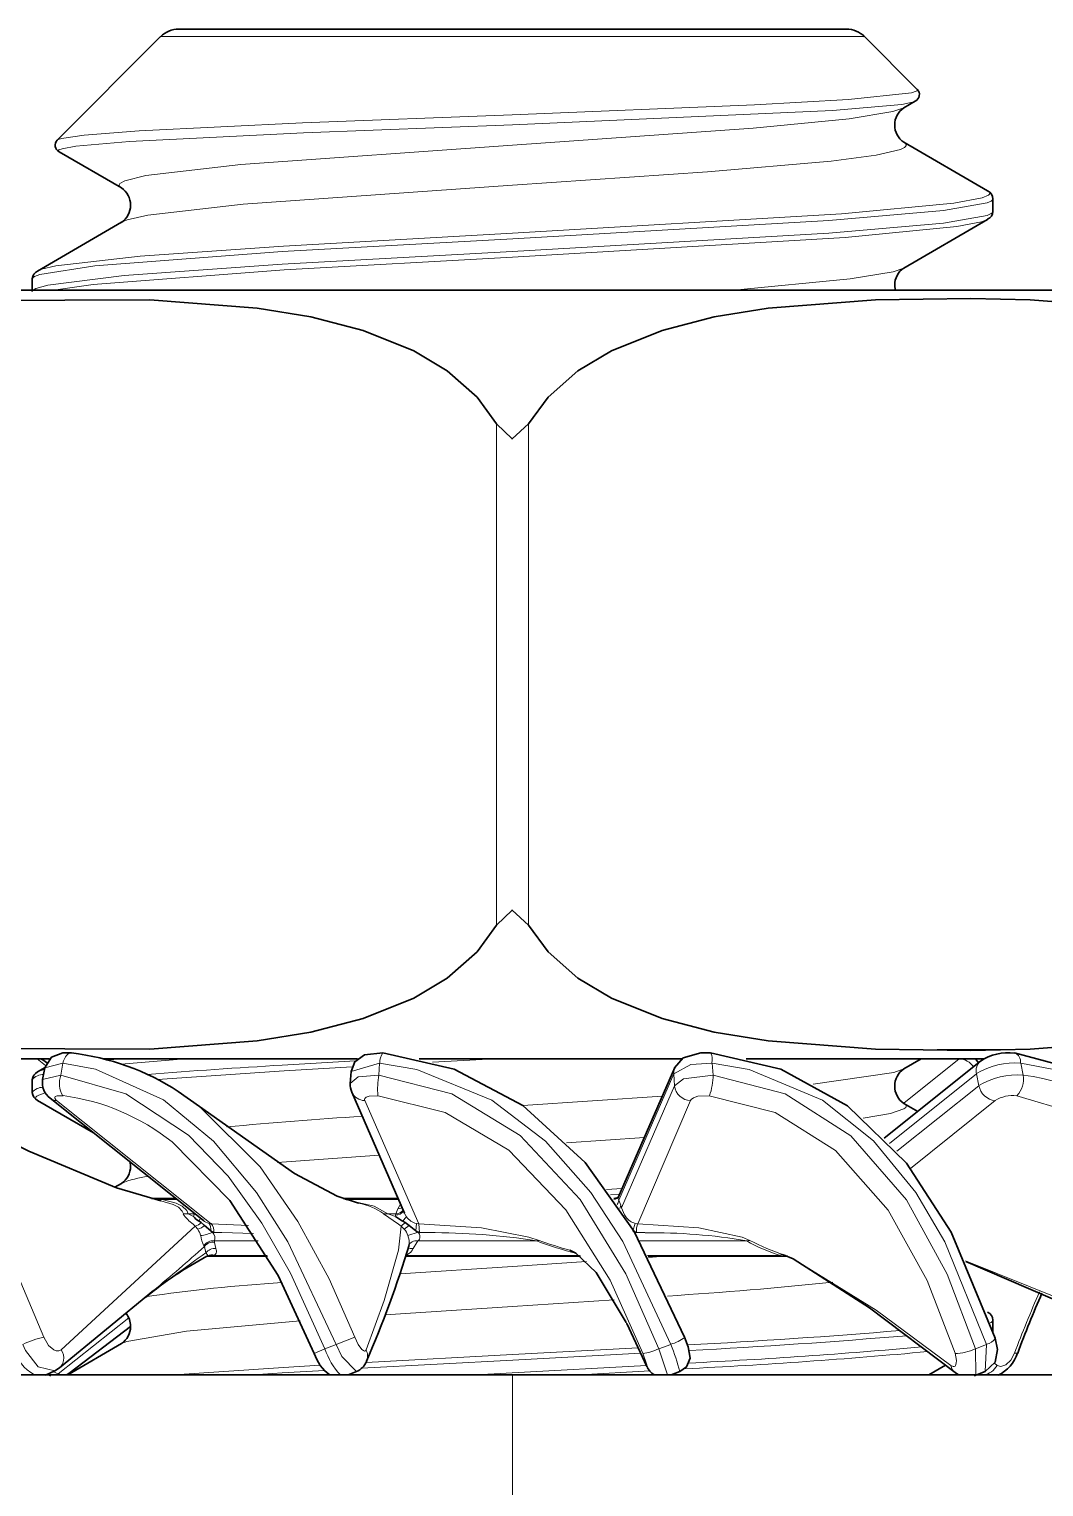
# Model space of a CAD drawing. Extents: x 218 to 1434, y 54 to 743.
# Drawn here: x 450.805 to 453.975, y 221.41 to 225.96 of the extents above; entities that cross this region are included whole.
import ezdxf

# ---------------------------------------------------------------- set-up
doc = ezdxf.new("R2010")
doc.units = 0

msp = doc.modelspace()

# ---------------------------------------------------------------- linework, layer by layer
at = {"color": 7, "lineweight": 35, "ltscale": 0.013569}
msp.add_line((451.2728, 225.9595), (451.8155, 225.9595), dxfattribs=at)
at = {"color": 7, "lineweight": 35, "ltscale": 0.038561}
msp.add_line((451.8155, 225.9595), (453.358, 225.9595), dxfattribs=at)
at = {"color": 7, "lineweight": 35, "ltscale": 0.011418}
msp.add_line((451.2162, 225.9361), (450.8932, 225.6131), dxfattribs=at)
at = {"color": 7, "lineweight": 13, "ltscale": 0.014305}
msp.add_line((451.2162, 225.9361), (451.7884, 225.9361), dxfattribs=at)
at = {"color": 7, "lineweight": 13, "ltscale": 0.040654}
msp.add_line((451.7884, 225.9361), (453.4146, 225.9361), dxfattribs=at)
at = {"color": 7, "lineweight": 35, "ltscale": 0.005814}
msp.add_line((453.4146, 225.9361), (453.579, 225.7716), dxfattribs=at)
at = {"color": 7, "lineweight": 35, "ltscale": 0.001035}
msp.add_line((453.5729, 225.7347), (453.5371, 225.7139), dxfattribs=at)
at = {"color": 7, "lineweight": 13, "ltscale": 0.016384}
msp.add_line((452.3143, 225.6924), (451.6595, 225.6672), dxfattribs=at)
at = {"color": 7, "lineweight": 13, "ltscale": 0.016338}
msp.add_line((452.3154, 225.6609), (451.6624, 225.6357), dxfattribs=at)
at = {"color": 7, "lineweight": 35, "ltscale": 0.007571}
for p, q in [((453.799, 225.4546), (453.5371, 225.6066)), ((453.799, 225.3659), (453.5371, 225.2139)), ((450.8317, 225.2046), (451.0937, 225.3566))]:
    msp.add_line(p, q, dxfattribs=at)
at = {"color": 7, "lineweight": 35, "ltscale": 0.005623}
msp.add_line((450.8991, 225.5768), (451.0937, 225.4639), dxfattribs=at)
at = {"color": 7, "lineweight": 35, "ltscale": 0.00098381}
for p, q in [((453.8154, 225.4299), (453.8154, 225.3906)), ((450.8154, 225.1799), (450.8154, 225.1406)), ((450.8154, 222.6799), (450.8154, 222.6406)), ((453.8154, 221.9299), (453.8154, 221.8906))]:
    msp.add_line(p, q, dxfattribs=at)
at = {"color": 7, "lineweight": 13, "ltscale": 0.017906}
msp.add_line((451.6002, 225.2825), (452.3154, 225.3223), dxfattribs=at)
at = {"color": 7, "lineweight": 13, "ltscale": 0.01803}
msp.add_line((451.5962, 225.2652), (452.3163, 225.305), dxfattribs=at)
at = {"color": 7, "lineweight": 13, "ltscale": 0.017982}
msp.add_line((452.3144, 225.2655), (451.5962, 225.2258), dxfattribs=at)
at = {"color": 7, "lineweight": 13, "ltscale": 0.017866}
msp.add_line((452.3154, 225.2482), (451.6018, 225.2085), dxfattribs=at)
at = {"color": 7, "lineweight": 35, "ltscale": 0.097885}
msp.add_line((449.7399, 225.1452), (453.6553, 225.1452), dxfattribs=at)
at = {"color": 7, "lineweight": 35, "ltscale": 0.000378256}
msp.add_line((453.5104, 225.1452), (453.5086, 225.1603), dxfattribs=at)
at = {"color": 7, "lineweight": 35, "ltscale": 0.030887}
msp.add_line((453.6553, 225.1452), (454.8908, 225.1452), dxfattribs=at)
at = {"color": 7, "lineweight": 13, "ltscale": 0.039132}
for p, q in [((452.2654, 224.7279), (452.2654, 223.1626)), ((452.3654, 224.7279), (452.3654, 223.1626))]:
    msp.add_line(p, q, dxfattribs=at)
at = {"color": 7, "lineweight": 13, "ltscale": 0.006114}
msp.add_line((453.6415, 222.7745), (453.8861, 222.7745), dxfattribs=at)
at = {"color": 7, "lineweight": 35, "ltscale": 0.016497}
msp.add_line((450.2094, 222.7452), (450.8692, 222.7452), dxfattribs=at)
at = {"color": 7, "lineweight": 13, "ltscale": 0.000830007}
msp.add_line((450.8567, 222.7245), (450.8308, 222.7452), dxfattribs=at)
at = {"color": 7, "lineweight": 35, "ltscale": 0.000235386}
msp.add_line((450.8542, 222.7381), (450.8466, 222.7435), dxfattribs=at)
at = {"color": 7, "lineweight": 35, "ltscale": 0.000199221}
msp.add_line((450.8605, 222.7331), (450.8542, 222.7381), dxfattribs=at)
at = {"color": 7, "lineweight": 13, "ltscale": 0.001444}
msp.add_line((450.855, 222.7179), (450.9109, 222.7324), dxfattribs=at)
at = {"color": 7, "lineweight": 13, "ltscale": 0.000952249}
msp.add_line((450.9109, 222.7324), (450.9041, 222.695), dxfattribs=at)
at = {"color": 7, "lineweight": 35, "ltscale": 0.019809}
msp.add_line((451.0385, 222.7452), (451.8308, 222.7452), dxfattribs=at)
at = {"color": 7, "lineweight": 13, "ltscale": 0.000898385}
msp.add_line((451.052, 222.7418), (451.0877, 222.7452), dxfattribs=at)
at = {"color": 7, "lineweight": 13, "ltscale": 0.004997}
msp.add_line((451.0934, 222.7292), (451.2927, 222.7452), dxfattribs=at)
at = {"color": 7, "lineweight": 13, "ltscale": 0.005726}
msp.add_line((451.8249, 222.7391), (451.5962, 222.7258), dxfattribs=at)
at = {"color": 7, "lineweight": 13, "ltscale": 0.002318}
msp.add_line((451.8109, 222.706), (451.8998, 222.7324), dxfattribs=at)
at = {"color": 7, "lineweight": 13, "ltscale": 0.000937902}
msp.add_line((451.8998, 222.7324), (451.8978, 222.695), dxfattribs=at)
at = {"color": 7, "lineweight": 35, "ltscale": 0.020505}
msp.add_line((452.0236, 222.7452), (452.8438, 222.7452), dxfattribs=at)
at = {"color": 7, "lineweight": 13, "ltscale": 0.004849}
msp.add_line((452.2585, 222.7452), (452.0649, 222.7348), dxfattribs=at)
at = {"color": 7, "lineweight": 13, "ltscale": 0.000939611}
msp.add_line((452.9388, 222.7324), (452.9418, 222.695), dxfattribs=at)
at = {"color": 7, "lineweight": 35, "ltscale": 0.015251}
msp.add_line((453.0453, 222.7452), (453.6553, 222.7452), dxfattribs=at)
at = {"color": 7, "lineweight": 35, "ltscale": 0.009609}
msp.add_line((453.4762, 222.4982), (453.7765, 222.7381), dxfattribs=at)
at = {"color": 7, "lineweight": 13, "ltscale": 0.005533}
msp.add_line((453.537, 222.6069), (453.7098, 222.7452), dxfattribs=at)
at = {"color": 7, "lineweight": 35, "ltscale": 0.001561}
msp.add_line((453.5911, 222.7452), (453.5371, 222.7139), dxfattribs=at)
at = {"color": 7, "lineweight": 13, "ltscale": 0.000347972}
msp.add_line((453.5854, 222.7419), (453.5989, 222.7452), dxfattribs=at)
at = {"color": 7, "lineweight": 35, "ltscale": 0.003294}
msp.add_line((453.6553, 222.7452), (453.7871, 222.7452), dxfattribs=at)
at = {"color": 7, "lineweight": 35, "ltscale": 0.000399044}
msp.add_line((453.7703, 222.733), (453.7609, 222.7459), dxfattribs=at)
at = {"color": 7, "lineweight": 13, "ltscale": 0.000956503}
msp.add_line((453.9026, 222.7324), (453.9104, 222.695), dxfattribs=at)
at = {"color": 7, "lineweight": 35, "ltscale": 0.000674829}
msp.add_line((450.8317, 222.7046), (450.8551, 222.7182), dxfattribs=at)
at = {"color": 7, "lineweight": 13, "ltscale": 0.000595781}
msp.add_line((450.8317, 222.7046), (450.8541, 222.7129), dxfattribs=at)
at = {"color": 7, "lineweight": 35, "ltscale": 0.00095027}
msp.add_line((450.855, 222.7179), (450.8477, 222.6806), dxfattribs=at)
at = {"color": 7, "lineweight": 13, "ltscale": 0.001454}
msp.add_line((450.9041, 222.695), (450.8477, 222.6806), dxfattribs=at)
at = {"color": 7, "lineweight": 13, "ltscale": 0.00992}
msp.add_line((451.206, 222.6814), (451.6018, 222.7085), dxfattribs=at)
at = {"color": 7, "lineweight": 13, "ltscale": 0.005323}
msp.add_line((451.8144, 222.7209), (451.6018, 222.7085), dxfattribs=at)
at = {"color": 7, "lineweight": 35, "ltscale": 0.000923371}
msp.add_line((451.8109, 222.7056), (451.8084, 222.6688), dxfattribs=at)
at = {"color": 7, "lineweight": 35, "ltscale": 0.011066}
msp.add_line((452.6453, 222.3129), (452.8219, 222.7187), dxfattribs=at)
at = {"color": 7, "lineweight": 13, "ltscale": 0.010741}
msp.add_line((452.6471, 222.3048), (452.8185, 222.6988), dxfattribs=at)
at = {"color": 7, "lineweight": 13, "ltscale": 0.000933699}
msp.add_line((452.8185, 222.6988), (452.8211, 222.6615), dxfattribs=at)
at = {"color": 7, "lineweight": 13, "ltscale": 0.008694}
msp.add_line((453.4925, 222.4817), (453.7642, 222.6988), dxfattribs=at)
at = {"color": 7, "lineweight": 13, "ltscale": 0.000949374}
msp.add_line((453.7642, 222.6988), (453.7715, 222.6615), dxfattribs=at)
at = {"color": 7, "lineweight": 35, "ltscale": 0.002025}
msp.add_line((451.3377, 222.5971), (451.2714, 222.6436), dxfattribs=at)
at = {"color": 7, "lineweight": 35, "ltscale": 0.010312}
msp.add_line((451.813, 222.6416), (451.9776, 222.2634), dxfattribs=at)
at = {"color": 7, "lineweight": 13, "ltscale": 0.010384}
msp.add_line((452.8211, 222.6615), (452.6553, 222.2807), dxfattribs=at)
at = {"color": 7, "lineweight": 13, "ltscale": 0.008201}
msp.add_line((453.7715, 222.6615), (453.5152, 222.4568), dxfattribs=at)
at = {"color": 7, "lineweight": 35, "ltscale": 0.005053}
msp.add_line((450.8317, 222.6159), (451.0065, 222.5145), dxfattribs=at)
at = {"color": 7, "lineweight": 35, "ltscale": 0.015311}
msp.add_line((450.8713, 222.6225), (451.35, 222.2404), dxfattribs=at)
at = {"color": 7, "lineweight": 13, "ltscale": 0.015422}
msp.add_line((450.8914, 222.6152), (451.3741, 222.231), dxfattribs=at)
at = {"color": 7, "lineweight": 13, "ltscale": 0.01049}
msp.add_line((451.8536, 222.6152), (452.0224, 222.231), dxfattribs=at)
at = {"color": 7, "lineweight": 13, "ltscale": 0.010911}
msp.add_line((452.7828, 222.6288), (452.3474, 222.5998), dxfattribs=at)
at = {"color": 7, "lineweight": 13, "ltscale": 0.010457}
msp.add_line((452.8714, 222.6152), (452.706, 222.231), dxfattribs=at)
at = {"color": 7, "lineweight": 35, "ltscale": 0.001255}
msp.add_line((453.5805, 222.5814), (453.5371, 222.6066), dxfattribs=at)
at = {"color": 7, "lineweight": 13, "ltscale": 0.008459}
msp.add_line((453.8222, 222.6152), (453.558, 222.4037), dxfattribs=at)
at = {"color": 7, "lineweight": 13, "ltscale": 0.006082}
msp.add_line((452.7268, 222.4999), (452.4841, 222.4837), dxfattribs=at)
at = {"color": 7, "lineweight": 35, "ltscale": 0.00031968}
msp.add_line((451.1221, 222.4103), (451.1208, 222.423), dxfattribs=at)
at = {"color": 7, "lineweight": 13, "ltscale": 0.007981}
msp.add_line((451.8984, 222.4452), (451.58, 222.4217), dxfattribs=at)
at = {"color": 7, "lineweight": 35, "ltscale": 0.000592973}
msp.add_line((451.0732, 222.3447), (451.0937, 222.3566), dxfattribs=at)
at = {"color": 7, "lineweight": 13, "ltscale": 0.001229}
msp.add_line((452.6084, 222.338), (452.6574, 222.3407), dxfattribs=at)
at = {"color": 7, "lineweight": 13, "ltscale": 0.00072738}
msp.add_line((452.6206, 222.3212), (452.6496, 222.3228), dxfattribs=at)
at = {"color": 7, "lineweight": 35, "ltscale": 0.001897}
msp.add_line((451.2635, 222.3093), (451.1876, 222.3093), dxfattribs=at)
at = {"color": 7, "lineweight": 13, "ltscale": 0.000791498}
msp.add_line((451.1898, 222.3087), (451.2214, 222.3065), dxfattribs=at)
at = {"color": 7, "lineweight": 13, "ltscale": 0.00114}
msp.add_line((451.267, 222.3065), (451.2214, 222.3065), dxfattribs=at)
at = {"color": 7, "lineweight": 35, "ltscale": 0.004278}
msp.add_line((451.9576, 222.3093), (451.7865, 222.3093), dxfattribs=at)
at = {"color": 7, "lineweight": 13, "ltscale": 0.004176}
msp.add_line((451.9588, 222.3065), (451.7917, 222.3065), dxfattribs=at)
at = {"color": 7, "lineweight": 13, "ltscale": 0.000432369}
for p, q in [((451.9504, 222.2614), (451.9565, 222.2776)), ((452.6531, 222.2886), (452.6471, 222.3048))]:
    msp.add_line(p, q, dxfattribs=at)
at = {"color": 7, "lineweight": 13, "ltscale": 0.000408322}
msp.add_line((451.9565, 222.2776), (451.9652, 222.2915), dxfattribs=at)
at = {"color": 7, "lineweight": 13, "ltscale": 0.000347523}
msp.add_line((451.9565, 222.2776), (451.97, 222.2809), dxfattribs=at)
at = {"color": 7, "lineweight": 35, "ltscale": 5.56946e-05}
msp.add_line((452.6342, 222.3093), (452.632, 222.3093), dxfattribs=at)
at = {"color": 7, "lineweight": 13, "ltscale": 4.65784e-05}
msp.add_line((452.6342, 222.3093), (452.6324, 222.3092), dxfattribs=at)
at = {"color": 7, "lineweight": 35, "ltscale": 0.00029281}
msp.add_line((452.6342, 222.3093), (452.6454, 222.3129), dxfattribs=at)
at = {"color": 7, "lineweight": 13, "ltscale": 0.000267975}
msp.add_line((452.6501, 222.2784), (452.6531, 222.2886), dxfattribs=at)
at = {"color": 7, "lineweight": 13, "ltscale": 0.000206565}
msp.add_line((452.6531, 222.2886), (452.6553, 222.2807), dxfattribs=at)
at = {"color": 7, "lineweight": 13, "ltscale": 0.014235}
msp.add_line((451.3244, 222.2234), (450.9058, 221.8374), dxfattribs=at)
at = {"color": 7, "lineweight": 13, "ltscale": 0.000379183}
msp.add_line((451.3022, 222.2614), (451.2871, 222.2614), dxfattribs=at)
at = {"color": 7, "lineweight": 13, "ltscale": 0.000527191}
msp.add_line((451.3233, 222.2614), (451.3022, 222.2614), dxfattribs=at)
at = {"color": 7, "lineweight": 13, "ltscale": 0.000458374}
msp.add_line((451.3022, 222.2614), (451.3188, 222.2537), dxfattribs=at)
at = {"color": 7, "lineweight": 13, "ltscale": 0.000227821}
msp.add_line((451.3174, 222.2291), (451.3244, 222.2234), dxfattribs=at)
at = {"color": 7, "lineweight": 13, "ltscale": 9.9306e-05}
msp.add_line((451.3189, 222.2537), (451.3203, 222.2575), dxfattribs=at)
at = {"color": 7, "lineweight": 13, "ltscale": 0.000125899}
msp.add_line((451.3233, 222.2614), (451.3203, 222.2575), dxfattribs=at)
at = {"color": 7, "lineweight": 13, "ltscale": 0.000305446}
msp.add_line((451.3244, 222.2234), (451.332, 222.2138), dxfattribs=at)
at = {"color": 7, "lineweight": 13, "ltscale": 0.000252267}
msp.add_line((451.3356, 222.2392), (451.3408, 222.2478), dxfattribs=at)
at = {"color": 7, "lineweight": 35, "ltscale": 0.000201479}
msp.add_line((451.3361, 222.2388), (451.3427, 222.2343), dxfattribs=at)
at = {"color": 7, "lineweight": 35, "ltscale": 0.000345192}
msp.add_line((451.3535, 222.2255), (451.3427, 222.2343), dxfattribs=at)
at = {"color": 7, "lineweight": 35, "ltscale": 0.000634797}
msp.add_line((451.3727, 222.209), (451.3535, 222.2255), dxfattribs=at)
at = {"color": 7, "lineweight": 13, "ltscale": 0.000172325}
msp.add_line((451.3741, 222.231), (451.3673, 222.2319), dxfattribs=at)
at = {"color": 7, "lineweight": 13, "ltscale": 0.002902}
msp.add_line((451.3741, 222.231), (451.4901, 222.2249), dxfattribs=at)
at = {"color": 7, "lineweight": 13, "ltscale": 0.001406}
msp.add_line((451.9125, 222.2614), (451.9586, 222.2291), dxfattribs=at)
at = {"color": 7, "lineweight": 13, "ltscale": 0.000342562}
msp.add_line((451.9262, 222.2614), (451.9125, 222.2614), dxfattribs=at)
at = {"color": 7, "lineweight": 13, "ltscale": 0.000605011}
msp.add_line((451.9504, 222.2614), (451.9262, 222.2614), dxfattribs=at)
at = {"color": 7, "lineweight": 13, "ltscale": 0.000610156}
msp.add_line((451.9262, 222.2614), (451.9494, 222.2537), dxfattribs=at)
at = {"color": 7, "lineweight": 13, "ltscale": 0.000102698}
msp.add_line((451.9504, 222.2614), (451.9494, 222.2575), dxfattribs=at)
at = {"color": 7, "lineweight": 13, "ltscale": 9.34632e-05}
msp.add_line((451.9494, 222.2537), (451.9494, 222.2575), dxfattribs=at)
at = {"color": 7, "lineweight": 35, "ltscale": 0.000663206}
msp.add_line((451.9717, 222.2392), (451.9495, 222.2536), dxfattribs=at)
at = {"color": 7, "lineweight": 13, "ltscale": 0.000257309}
msp.add_line((451.9586, 222.2291), (451.9671, 222.2234), dxfattribs=at)
at = {"color": 7, "lineweight": 13, "ltscale": 0.000428745}
msp.add_line((451.9803, 222.2343), (451.9671, 222.2234), dxfattribs=at)
at = {"color": 7, "lineweight": 13, "ltscale": 0.000346165}
msp.add_line((451.9671, 222.2234), (451.9771, 222.2138), dxfattribs=at)
at = {"color": 7, "lineweight": 13, "ltscale": 0.000450264}
msp.add_line((451.9717, 222.2392), (451.9843, 222.2521), dxfattribs=at)
at = {"color": 7, "lineweight": 35, "ltscale": 0.0002292}
msp.add_line((451.9724, 222.2388), (451.9803, 222.2343), dxfattribs=at)
at = {"color": 7, "lineweight": 13, "ltscale": 0.000430747}
msp.add_line((451.9843, 222.2521), (451.9761, 222.2673), dxfattribs=at)
at = {"color": 7, "lineweight": 13, "ltscale": 0.00048813}
msp.add_line((451.9927, 222.2255), (451.9771, 222.2138), dxfattribs=at)
at = {"color": 7, "lineweight": 35, "ltscale": 0.000378048}
msp.add_line((451.9927, 222.2255), (451.9803, 222.2343), dxfattribs=at)
at = {"color": 7, "lineweight": 35, "ltscale": 0.000664745}
msp.add_line((452.0135, 222.209), (451.9927, 222.2255), dxfattribs=at)
at = {"color": 7, "lineweight": 13, "ltscale": 0.000574625}
msp.add_line((452.0135, 222.209), (452.0148, 222.2319), dxfattribs=at)
at = {"color": 7, "lineweight": 13, "ltscale": 0.000192014}
msp.add_line((452.0224, 222.231), (452.0148, 222.2319), dxfattribs=at)
at = {"color": 7, "lineweight": 13, "ltscale": 0.00068364}
msp.add_line((452.0247, 222.2038), (452.0224, 222.231), dxfattribs=at)
at = {"color": 7, "lineweight": 13, "ltscale": 0.000605574}
msp.add_line((452.6907, 222.209), (452.6985, 222.2319), dxfattribs=at)
at = {"color": 7, "lineweight": 13, "ltscale": 0.000188225}
msp.add_line((452.706, 222.231), (452.6985, 222.2319), dxfattribs=at)
at = {"color": 7, "lineweight": 35, "ltscale": 0.000187427}
msp.add_line((451.3727, 222.209), (451.3785, 222.2042), dxfattribs=at)
at = {"color": 7, "lineweight": 35, "ltscale": 9.61304e-05}
msp.add_line((451.3827, 222.2044), (451.3789, 222.2044), dxfattribs=at)
at = {"color": 7, "lineweight": 13, "ltscale": 0.000449413}
msp.add_line((451.3827, 222.2038), (451.4007, 222.2035), dxfattribs=at)
at = {"color": 7, "lineweight": 13, "ltscale": 0.003419}
msp.add_line((451.5208, 222.1772), (451.384, 222.1772), dxfattribs=at)
at = {"color": 7, "lineweight": 13, "ltscale": 0.000117525}
msp.add_line((451.384, 222.1772), (451.3847, 222.1726), dxfattribs=at)
at = {"color": 7, "lineweight": 13, "ltscale": 0.000161765}
msp.add_line((451.4007, 222.2035), (451.4072, 222.2034), dxfattribs=at)
at = {"color": 7, "lineweight": 13, "ltscale": 0.002486}
msp.add_line((451.4072, 222.2034), (451.5066, 222.2001), dxfattribs=at)
at = {"color": 7, "lineweight": 13, "ltscale": 0.000842258}
msp.add_line((452.0204, 222.2044), (451.9883, 222.1939), dxfattribs=at)
at = {"color": 7, "lineweight": 35, "ltscale": 0.000199522}
msp.add_line((452.0135, 222.209), (452.0199, 222.2042), dxfattribs=at)
at = {"color": 7, "lineweight": 13, "ltscale": 0.000138395}
msp.add_line((452.0193, 222.1772), (452.0163, 222.1726), dxfattribs=at)
at = {"color": 7, "lineweight": 13, "ltscale": 0.009286}
msp.add_line((452.3907, 222.1772), (452.0193, 222.1772), dxfattribs=at)
at = {"color": 7, "lineweight": 35, "ltscale": 0.000107574}
for p, q in [((452.0247, 222.2044), (452.0204, 222.2044)), ((452.7017, 222.2044), (452.6974, 222.2044))]:
    msp.add_line(p, q, dxfattribs=at)
at = {"color": 7, "lineweight": 13, "ltscale": 0.000505103}
msp.add_line((452.0247, 222.2038), (452.0449, 222.2035), dxfattribs=at)
at = {"color": 7, "lineweight": 13, "ltscale": 0.000180836}
msp.add_line((452.0449, 222.2035), (452.0521, 222.2034), dxfattribs=at)
at = {"color": 7, "lineweight": 13, "ltscale": 0.000191244}
msp.add_line((452.3907, 222.1772), (452.3982, 222.1788), dxfattribs=at)
at = {"color": 7, "lineweight": 35, "ltscale": 0.000195847}
msp.add_line((452.6907, 222.209), (452.697, 222.2042), dxfattribs=at)
at = {"color": 7, "lineweight": 13, "ltscale": 0.000231342}
msp.add_line((452.6974, 222.2044), (452.7014, 222.1961), dxfattribs=at)
at = {"color": 7, "lineweight": 13, "ltscale": 0.000499763}
msp.add_line((452.7017, 222.2038), (452.7217, 222.2035), dxfattribs=at)
at = {"color": 7, "lineweight": 13, "ltscale": 0.008352}
msp.add_line((453.0467, 222.1772), (452.7126, 222.1772), dxfattribs=at)
at = {"color": 7, "lineweight": 13, "ltscale": 0.000178548}
msp.add_line((452.7217, 222.2035), (452.7288, 222.2034), dxfattribs=at)
at = {"color": 7, "lineweight": 13, "ltscale": 0.000247467}
msp.add_line((453.0467, 222.1772), (453.0565, 222.1788), dxfattribs=at)
at = {"color": 7, "lineweight": 13, "ltscale": 6.43091e-05}
msp.add_line((451.3514, 222.1618), (451.3531, 222.1598), dxfattribs=at)
at = {"color": 7, "lineweight": 13, "ltscale": 0.000516045}
msp.add_line((451.3531, 222.1598), (451.3577, 222.1397), dxfattribs=at)
at = {"color": 7, "lineweight": 13, "ltscale": 0.000202211}
msp.add_line((451.3577, 222.1397), (451.3629, 222.1335), dxfattribs=at)
at = {"color": 7, "lineweight": 13, "ltscale": 8.27816e-05}
msp.add_line((451.3623, 222.1302), (451.3629, 222.1335), dxfattribs=at)
at = {"color": 7, "lineweight": 13, "ltscale": 0.000494295}
msp.add_line((451.3847, 222.1726), (451.3887, 222.1532), dxfattribs=at)
at = {"color": 7, "lineweight": 13, "ltscale": 0.000217315}
msp.add_line((451.3848, 222.1321), (451.3896, 222.1394), dxfattribs=at)
at = {"color": 7, "lineweight": 13, "ltscale": 0.004079}
msp.add_line((451.5479, 222.1321), (451.3848, 222.1321), dxfattribs=at)
at = {"color": 7, "lineweight": 13, "ltscale": 0.000342978}
msp.add_line((451.9822, 222.1321), (451.9938, 222.1394), dxfattribs=at)
at = {"color": 7, "lineweight": 13, "ltscale": 0.013544}
msp.add_line((452.5239, 222.1321), (451.9822, 222.1321), dxfattribs=at)
at = {"color": 7, "lineweight": 13, "ltscale": 0.000565835}
msp.add_line((452.0163, 222.1726), (452.0046, 222.1532), dxfattribs=at)
at = {"color": 7, "lineweight": 13, "ltscale": 0.010281}
msp.add_line((453.1481, 222.1321), (452.7369, 222.1321), dxfattribs=at)
at = {"color": 7, "lineweight": 13, "ltscale": 0.000350555}
msp.add_line((453.1481, 222.1321), (453.162, 222.1302), dxfattribs=at)
at = {"color": 7, "lineweight": 35, "ltscale": 0.000834645}
msp.add_line((453.1921, 222.1208), (453.1615, 222.1341), dxfattribs=at)
at = {"color": 7, "lineweight": 13, "ltscale": 4.80182e-05}
msp.add_line((451.3608, 222.129), (451.3623, 222.1302), dxfattribs=at)
at = {"color": 7, "lineweight": 35, "ltscale": 0.001056}
msp.add_line((451.4037, 222.1293), (451.3615, 222.1293), dxfattribs=at)
at = {"color": 7, "lineweight": 35, "ltscale": 0.003647}
msp.add_line((451.5496, 222.1293), (451.4037, 222.1293), dxfattribs=at)
at = {"color": 7, "lineweight": 13, "ltscale": 0.008794}
msp.add_line((452.3154, 222.0977), (451.9644, 222.0747), dxfattribs=at)
at = {"color": 7, "lineweight": 35, "ltscale": 0.000432587}
msp.add_line((451.9987, 222.1293), (451.9814, 222.1293), dxfattribs=at)
at = {"color": 7, "lineweight": 35, "ltscale": 0.013218}
msp.add_line((452.5275, 222.1293), (451.9987, 222.1293), dxfattribs=at)
at = {"color": 7, "lineweight": 13, "ltscale": 0.005775}
msp.add_line((452.5459, 222.1128), (452.3154, 222.0977), dxfattribs=at)
at = {"color": 7, "lineweight": 35, "ltscale": 0.010885}
msp.add_line((453.1738, 222.1293), (452.7384, 222.1293), dxfattribs=at)
at = {"color": 7, "lineweight": 13, "ltscale": 0.001257}
msp.add_line((452.7904, 222.1293), (452.7402, 222.1258), dxfattribs=at)
at = {"color": 7, "lineweight": 13, "ltscale": 0.000285926}
msp.add_line((453.162, 222.1302), (453.1734, 222.1295), dxfattribs=at)
at = {"color": 7, "lineweight": 35, "ltscale": 0.009516}
msp.add_line((451.1941, 222.0227), (450.9001, 221.7809), dxfattribs=at)
at = {"color": 7, "lineweight": 13, "ltscale": 0.009966}
msp.add_line((452.3154, 221.9728), (451.9176, 221.9465), dxfattribs=at)
at = {"color": 7, "lineweight": 13, "ltscale": 0.007952}
msp.add_line((452.6328, 221.9935), (452.3154, 221.9728), dxfattribs=at)
at = {"color": 7, "lineweight": 13, "ltscale": 0.007027}
msp.add_line((450.896, 221.7627), (451.1165, 221.9371), dxfattribs=at)
at = {"color": 7, "lineweight": 35, "ltscale": 0.005928}
msp.add_line((451.1221, 221.9105), (450.9337, 221.7665), dxfattribs=at)
at = {"color": 7, "lineweight": 13, "ltscale": 0.003695}
msp.add_line((452.7337, 221.7885), (452.6705, 221.9221), dxfattribs=at)
at = {"color": 7, "lineweight": 35, "ltscale": 0.003699}
msp.add_line((452.7351, 221.7851), (452.672, 221.9189), dxfattribs=at)
at = {"color": 7, "lineweight": 13, "ltscale": 0.001549}
msp.add_line((451.7644, 221.8542), (451.8222, 221.8766), dxfattribs=at)
at = {"color": 7, "lineweight": 35, "ltscale": 0.004836}
msp.add_line((450.9264, 221.7595), (451.0937, 221.8566), dxfattribs=at)
at = {"color": 7, "lineweight": 13, "ltscale": 0.000900414}
msp.add_line((451.6956, 221.8259), (451.7286, 221.8402), dxfattribs=at)
at = {"color": 7, "lineweight": 13, "ltscale": 0.000960588}
msp.add_line((451.7286, 221.8402), (451.7644, 221.8542), dxfattribs=at)
at = {"color": 7, "lineweight": 13, "ltscale": 0.011454}
msp.add_line((451.8579, 221.7975), (452.3154, 221.8223), dxfattribs=at)
at = {"color": 7, "lineweight": 13, "ltscale": 0.009829}
msp.add_line((452.3154, 221.8223), (452.7079, 221.8435), dxfattribs=at)
at = {"color": 7, "lineweight": 13, "ltscale": 0.010005}
msp.add_line((452.3163, 221.805), (452.7159, 221.8264), dxfattribs=at)
at = {"color": 7, "lineweight": 13, "ltscale": 0.000998367}
msp.add_line((452.7723, 221.8402), (452.8097, 221.8542), dxfattribs=at)
at = {"color": 7, "lineweight": 13, "ltscale": 0.00213}
msp.add_line((452.7723, 221.8402), (452.7993, 221.7594), dxfattribs=at)
at = {"color": 7, "lineweight": 13, "ltscale": 0.000932929}
msp.add_line((453.7608, 221.8402), (453.7954, 221.8542), dxfattribs=at)
at = {"color": 7, "lineweight": 13, "ltscale": 0.002019}
msp.add_line((453.7608, 221.8402), (453.7617, 221.7595), dxfattribs=at)
at = {"color": 7, "lineweight": 13, "ltscale": 0.002107}
msp.add_line((453.7917, 221.77), (453.7954, 221.8542), dxfattribs=at)
at = {"color": 7, "lineweight": 13, "ltscale": 0.000248424}
msp.add_line((453.8829, 221.8264), (453.8928, 221.827), dxfattribs=at)
at = {"color": 7, "lineweight": 35, "ltscale": 0.000822261}
msp.add_line((450.8562, 221.7585), (450.8861, 221.7721), dxfattribs=at)
at = {"color": 7, "lineweight": 13, "ltscale": 0.000435512}
msp.add_line((450.896, 221.7627), (450.8798, 221.7693), dxfattribs=at)
at = {"color": 7, "lineweight": 35, "ltscale": 0.000413701}
msp.add_line((450.9001, 221.7809), (450.8861, 221.7721), dxfattribs=at)
at = {"color": 7, "lineweight": 13, "ltscale": 0.008567}
msp.add_line((451.2583, 221.7595), (451.6002, 221.7825), dxfattribs=at)
at = {"color": 7, "lineweight": 13, "ltscale": 0.003292}
msp.add_line((451.5962, 221.7652), (451.7277, 221.7729), dxfattribs=at)
at = {"color": 7, "lineweight": 13, "ltscale": 0.002863}
for p, q in [((451.6002, 221.7825), (451.7145, 221.7893)), ((452.3144, 221.7655), (452.2001, 221.7595))]:
    msp.add_line(p, q, dxfattribs=at)
at = {"color": 7, "lineweight": 35, "ltscale": 0.000707186}
msp.add_line((451.8014, 221.7595), (451.8278, 221.7696), dxfattribs=at)
at = {"color": 7, "lineweight": 13, "ltscale": 0.011834}
msp.add_line((451.8436, 221.7795), (452.3163, 221.805), dxfattribs=at)
at = {"color": 7, "lineweight": 13, "ltscale": 0.010498}
msp.add_line((452.3144, 221.7655), (452.7337, 221.7881), dxfattribs=at)
at = {"color": 7, "lineweight": 13, "ltscale": 0.005449}
msp.add_line((452.5261, 221.7595), (452.7438, 221.7714), dxfattribs=at)
at = {"color": 7, "lineweight": 35, "ltscale": 0.00071127}
msp.add_line((452.8105, 221.7593), (452.8372, 221.7691), dxfattribs=at)
at = {"color": 7, "lineweight": 35, "ltscale": 0.001493}
msp.add_line((453.6674, 221.7895), (453.6157, 221.7595), dxfattribs=at)
at = {"color": 7, "lineweight": 35, "ltscale": 0.000932511}
msp.add_line((453.757, 221.7563), (453.7917, 221.77), dxfattribs=at)
at = {"color": 7, "lineweight": 13, "ltscale": 0.000271707}
msp.add_line((453.8287, 221.7885), (453.8201, 221.7951), dxfattribs=at)
at = {"color": 7, "lineweight": 35, "ltscale": 0.125}
msp.add_line((447.3154, 221.7595), (452.3154, 221.7595), dxfattribs=at)
at = {"color": 7, "lineweight": 35, "ltscale": 0.000307578}
msp.add_line((450.8737, 221.7563), (450.8623, 221.7608), dxfattribs=at)
at = {"color": 7, "lineweight": 13, "ltscale": 0.000131006}
msp.add_line((450.8917, 221.7597), (450.896, 221.7627), dxfattribs=at)
at = {"color": 7, "lineweight": 35, "ltscale": 0.000325285}
msp.add_line((450.9337, 221.7665), (450.9227, 221.7595), dxfattribs=at)
at = {"color": 7, "lineweight": 13, "ltscale": 0.002283}
msp.add_line((451.5051, 221.7595), (451.5962, 221.7652), dxfattribs=at)
at = {"color": 7, "lineweight": 13, "ltscale": 0.075}
msp.add_line((452.3154, 218.7595), (452.3154, 221.7595), dxfattribs=at)
at = {"color": 7, "lineweight": 35}
msp.add_line((452.3154, 221.7595), (736.6846, 221.7595), dxfattribs=at)
at = {"color": 7, "lineweight": 35, "ltscale": 0.000324643}
msp.add_line((453.6971, 221.7665), (453.708, 221.7595), dxfattribs=at)
at = {"color": 7, "lineweight": 13}
for points in [[(453.579, 225.7716), (453.5798, 225.7704), (453.58, 225.7692), (453.5794, 225.7681), (453.576, 225.7657), (453.5609, 225.7609), (453.3649, 225.7401), (453.0706, 225.7233), (452.3143, 225.6924)], [(453.5729, 225.7347), (453.5643, 225.7313), (453.5307, 225.7247), (453.314, 225.7054), (452.3154, 225.6609)], [(453.5371, 225.7139), (453.5032, 225.702), (453.3667, 225.6794), (453.067, 225.6501), (452.3154, 225.5977)], [(451.6595, 225.6672), (451.1492, 225.6423), (450.9773, 225.6289), (450.9064, 225.6185), (450.8959, 225.6149), (450.8932, 225.6131)], [(451.6624, 225.6357), (451.1189, 225.6087), (450.9513, 225.594), (450.9083, 225.5864), (450.8985, 225.5826), (450.897, 225.5813), (450.8965, 225.5797), (450.8969, 225.5787), (450.8991, 225.5768)], [(452.3154, 225.5977), (451.4666, 225.5371), (451.1696, 225.5023), (451.1039, 225.4864), (451.0889, 225.4782), (451.0862, 225.4741), (451.0867, 225.47), (451.0905, 225.4659), (451.0937, 225.4639)], [(453.5371, 225.6066), (453.5424, 225.6026), (453.5439, 225.6006), (453.5447, 225.5976), (453.5444, 225.5961), (453.5425, 225.593), (453.5389, 225.59), (453.5264, 225.584), (453.4507, 225.5664), (453.3102, 225.5478), (452.9238, 225.514), (452.3154, 225.4728)], [(452.3154, 225.4728), (451.4738, 225.4128), (451.1757, 225.3784), (451.1115, 225.364), (451.0937, 225.3566)], [(452.3154, 225.3223), (453.3421, 225.3828), (453.693, 225.4162), (453.7817, 225.4331), (453.8017, 225.4417), (453.8045, 225.4445), (453.8052, 225.446), (453.8053, 225.4482), (453.8043, 225.4503), (453.799, 225.4546)], [(452.3163, 225.305), (453.3035, 225.3622), (453.6613, 225.3936), (453.7974, 225.4176), (453.8098, 225.4231), (453.8134, 225.4258), (453.8152, 225.4286), (453.8154, 225.4299)], [(452.3144, 225.2655), (453.3027, 225.3228), (453.6611, 225.3542), (453.7974, 225.3783), (453.8098, 225.3837), (453.8134, 225.3865), (453.8152, 225.3892), (453.8154, 225.3906)], [(452.3154, 225.2482), (453.3536, 225.3096), (453.7026, 225.3435), (453.7794, 225.3584), (453.799, 225.3659)], [(450.8317, 225.2046), (450.8443, 225.21), (450.8888, 225.2206), (451.1526, 225.251), (451.6002, 225.2825)], [(450.8154, 225.1799), (450.8156, 225.1815), (450.8179, 225.1846), (450.8225, 225.1877), (450.8384, 225.1939), (451.0107, 225.221), (451.5962, 225.2652)], [(450.8179, 225.1452), (450.8269, 225.1505), (450.8635, 225.1608), (451.1024, 225.1906), (451.5962, 225.2258)], [(450.882, 225.1452), (451.005, 225.1627), (451.6018, 225.2085)], [(453.5371, 225.2139), (453.5038, 225.2021), (453.3698, 225.1798), (453.0061, 225.1452)], [(451.7644, 221.8542), (451.6129, 222.1747), (451.5151, 222.3288), (451.3812, 222.489), (451.2252, 222.6171), (451.0124, 222.7128), (450.9109, 222.7324)], [(452.8097, 221.8542), (452.6599, 222.1749), (452.5598, 222.3284), (452.4182, 222.489), (452.251, 222.6162), (452.0163, 222.7122), (451.8998, 222.7324)], [(452.8185, 222.6988), (452.8719, 222.7276), (452.9388, 222.7324)], [(453.7954, 221.8542), (453.6655, 222.1748), (453.5744, 222.3287), (453.4424, 222.4894), (453.2828, 222.6164), (453.054, 222.7122), (452.9388, 222.7324)], [(454.6025, 221.8542), (454.5082, 222.1745), (454.437, 222.3297), (454.3306, 222.49), (454.1965, 222.6177), (454.0005, 222.7128), (453.9026, 222.7324)], [(450.8514, 221.8766), (450.7093, 222.2108), (450.6195, 222.3725), (450.5263, 222.5056), (450.4211, 222.6186), (450.2868, 222.7129)], [(450.9041, 222.695), (451.1076, 222.6366), (451.3036, 222.5073), (451.4268, 222.3791), (451.5327, 222.2325), (451.6216, 222.077), (451.7286, 221.8402)], [(451.8978, 222.695), (451.8334, 222.6892), (451.8084, 222.6688)], [(451.8978, 222.695), (452.1255, 222.6363), (452.3392, 222.5062), (452.5265, 222.3064), (452.6692, 222.0741), (452.7723, 221.8402)], [(452.9418, 222.695), (452.8492, 222.6827), (452.8211, 222.6615)], [(452.9418, 222.695), (453.1661, 222.6361), (453.3714, 222.5056), (453.5456, 222.3055), (453.6729, 222.0734), (453.7608, 221.8402)], [(453.5371, 222.7139), (453.5057, 222.7027), (453.2544, 222.6669)], [(450.8317, 222.6159), (450.8271, 222.6194), (450.8259, 222.6211), (450.8254, 222.6237), (450.826, 222.6255), (450.8293, 222.629), (450.8354, 222.6324), (450.8559, 222.6394)], [(450.9115, 222.6305), (450.8925, 222.6302), (450.8871, 222.6277), (450.8854, 222.6249), (450.8855, 222.6227), (450.8885, 222.6179), (450.8914, 222.6152)], [(451.8222, 221.8766), (451.7422, 222.0586), (451.6451, 222.2381), (451.5269, 222.4085), (451.3377, 222.5971)], [(451.8951, 222.6305), (451.8674, 222.6295), (451.8578, 222.6257), (451.8537, 222.6214), (451.8529, 222.619), (451.8536, 222.6152)], [(451.8951, 222.6305), (452.105, 222.5777), (452.3032, 222.4601), (452.4819, 222.2742), (452.6198, 222.0543), (452.7218, 221.8264)], [(452.9295, 222.6305), (452.8941, 222.6285), (452.8802, 222.6234), (452.8733, 222.6181), (452.8714, 222.6152)], [(452.9295, 222.6305), (453.1353, 222.5775), (453.324, 222.4596), (453.4885, 222.2732), (453.6105, 222.0536), (453.6971, 221.8264)], [(453.5371, 222.6066), (453.543, 222.602), (453.5444, 222.5996), (453.5445, 222.5961), (453.5432, 222.5937), (453.5374, 222.589), (453.4955, 222.5752), (453.4101, 222.5602)], [(453.8898, 222.6305), (454.0663, 222.5775), (454.2225, 222.4595), (454.3345, 222.3064), (454.4183, 222.128), (454.5056, 221.8264)], [(451.2871, 222.2614), (451.2837, 222.2702), (451.2716, 222.2826), (451.2557, 222.291), (451.2165, 222.3026)], [(451.3022, 222.2614), (451.2976, 222.2718), (451.2829, 222.2857), (451.2649, 222.2946), (451.2214, 222.3065)], [(451.9262, 222.2614), (451.8828, 222.2857), (451.7917, 222.3065)], [(451.9671, 222.2234), (451.9593, 222.1482), (451.9147, 221.9911), (451.8577, 221.8374)], [(452.0224, 222.231), (452.2183, 222.218), (452.366, 222.1891), (452.3982, 222.1788)], [(452.706, 222.231), (452.8969, 222.218), (453.0319, 222.1889), (453.0565, 222.1788)], [(453.6843, 221.7885), (453.4506, 221.9612), (453.1921, 222.1208)], [(454.4697, 221.7885), (454.1232, 221.9564), (453.7296, 222.1147)], [(451.6524, 221.9274), (451.2965, 221.895), (451.1103, 221.8636), (451.0937, 221.8566)], [(450.9058, 221.8374), (450.8986, 221.8339), (450.8903, 221.834), (450.8821, 221.8371), (450.8663, 221.8505), (450.8514, 221.8766)], [(451.8577, 221.8374), (451.8556, 221.8344), (451.8527, 221.8335), (451.8492, 221.8347), (451.8442, 221.8387), (451.8333, 221.8536), (451.8222, 221.8766)], [(450.8861, 221.7721), (450.834, 221.784), (450.7938, 221.8349), (450.7856, 221.8542)], [(451.8278, 221.7696), (451.7817, 221.8165), (451.7644, 221.8542)], [(452.7218, 221.8264), (452.7346, 221.7903), (452.7357, 221.7863), (452.7358, 221.7853), (452.7337, 221.7885)], [(453.6971, 221.8264), (453.7015, 221.804), (453.7011, 221.7951), (453.699, 221.7887), (453.6973, 221.7866), (453.694, 221.785), (453.6911, 221.7851), (453.6843, 221.7885)], [(453.8829, 221.8264), (453.8714, 221.8054), (453.8561, 221.7905), (453.8402, 221.7849), (453.8287, 221.7885)]]:
    msp.add_lwpolyline(points, dxfattribs=at)
at = {"color": 7, "lineweight": 35}
for points in [[(452.2654, 224.7279), (452.2045, 224.8109), (452.1115, 224.8928), (452.0067, 224.9557), (451.8487, 225.0193), (451.6855, 225.0613), (451.5178, 225.0887), (451.1821, 225.1148), (450.6503, 225.1127), (450.2952, 225.0792), (450.1183, 225.0438), (449.8801, 224.9587), (449.7694, 224.8929), (449.6841, 224.8194), (449.6154, 224.7279)], [(452.3654, 224.7279), (452.4262, 224.8109), (452.5193, 224.8928), (452.624, 224.9557), (452.7821, 225.0193), (452.9453, 225.0613), (453.113, 225.0887), (453.4486, 225.1148), (453.7466, 225.119)], [(455.0154, 224.7279), (454.9545, 224.8109), (454.8615, 224.8928), (454.7567, 224.9557), (454.5987, 225.0193), (454.4355, 225.0613), (454.2678, 225.0887), (453.9321, 225.1148), (453.7466, 225.119)], [(452.3654, 224.7279), (452.3137, 224.6806), (452.2654, 224.7279)], [(452.3654, 223.1626), (452.3137, 223.2098), (452.2654, 223.1626)], [(452.2654, 223.1626), (452.2045, 223.0795), (452.1115, 222.9977), (452.0067, 222.9348), (451.8487, 222.8712), (451.6855, 222.8291), (451.5178, 222.8018), (451.1821, 222.7757), (450.6503, 222.7778), (450.2952, 222.8113), (450.1183, 222.8466), (449.8801, 222.9318), (449.7694, 222.9975), (449.6841, 223.0711), (449.6154, 223.1626)], [(452.3654, 223.1626), (452.4262, 223.0795), (452.5193, 222.9977), (452.624, 222.9348), (452.7821, 222.8712), (452.9453, 222.8291), (453.113, 222.8018), (453.4486, 222.7757), (453.7466, 222.7714)], [(455.0154, 223.1626), (454.9545, 223.0795), (454.8615, 222.9977), (454.7567, 222.9348), (454.5987, 222.8712), (454.4355, 222.8291), (454.2678, 222.8018), (453.9321, 222.7757), (453.7466, 222.7714)], [(450.855, 222.7179), (450.8755, 222.7509), (450.9102, 222.7642), (450.9376, 222.7638)], [(451.8109, 222.706), (451.8225, 222.7363), (451.8527, 222.7581), (451.9103, 222.7639)], [(452.8525, 221.8764), (452.6949, 222.207), (452.5418, 222.4215), (452.3476, 222.5996), (452.1329, 222.7129), (451.9103, 222.7639)], [(452.8212, 222.717), (452.8484, 222.7483), (452.9035, 222.7644), (452.9332, 222.7639)], [(453.8224, 221.8738), (453.6852, 222.2049), (453.5451, 222.4201), (453.3614, 222.599), (453.153, 222.7128), (452.9332, 222.7639)], [(454.6165, 221.8692), (454.5166, 222.2002), (454.4067, 222.4158), (454.2551, 222.5962), (454.0763, 222.7118), (453.8829, 222.7638)], [(450.2868, 222.7129), (450.8046, 222.4572), (451.0784, 222.3429), (451.2165, 222.3026)], [(451.3377, 222.5971), (451.634, 222.3874), (451.7672, 222.3172), (451.8338, 222.2951)], [(451.2523, 222.4862), (451.4325, 222.3038), (451.5829, 222.0695), (451.6956, 221.8259)], [(452.6705, 221.9221), (452.5763, 222.0785), (452.5132, 222.1393), (452.4943, 222.1481)], [(453.1921, 222.1208), (453.4297, 221.9687), (453.6971, 221.7665)], [(453.7306, 222.1126), (454.0623, 221.9706), (454.4818, 221.7615)], [(452.8372, 221.7691), (452.8586, 221.7841), (452.87, 221.8115), (452.8633, 221.8467), (452.8525, 221.8764)], [(453.7917, 221.77), (453.8221, 221.7982), (453.8294, 221.8381), (453.8224, 221.8736)]]:
    msp.add_lwpolyline(points, dxfattribs=at)
for centre, radius, start, end in [((451.2728, 225.8795), 0.08, 90.0045, 134.9955), ((453.358, 225.8795), 0.08, 45.0045, 89.9955), ((453.5626, 225.7555), 0.0231, 296.4786, 44.558), ((453.5719, 225.6613), 0.0632, 123.5038, 180.9187), ((453.5719, 225.6592), 0.0632, 179.0819, 236.4745), ((450.9094, 225.5972), 0.0227, 135.2793, 243.339), ((451.0588, 225.4113), 0.0632, 359.0833, 56.4742), ((453.7865, 225.4283), 0.0291, 3.2924, 64.5405), ((451.0588, 225.4092), 0.0632, 303.5255, 0.9181), ((453.7865, 225.3922), 0.0291, 295.4737, 356.7101), ((450.844, 225.1785), 0.0287, 115.1025, 177.1258), ((453.5719, 225.1613), 0.0632, 123.5258, 180.9167), ((450.8454, 221.985), 0.7844, 57.1064, 83.2466), ((453.8636, 222.6068), 0.158, 83.0053, 123.5852), ((450.844, 222.6785), 0.0287, 115.1025, 177.1258), ((450.9061, 222.6707), 0.0593, 170.3303, 234.2332), ((453.5719, 222.6613), 0.0632, 123.5258, 180.9167), ((450.8443, 222.6422), 0.0291, 183.2899, 244.5263), ((451.8692, 222.6654), 0.061, 177.2269, 202.9571), ((453.5719, 222.6592), 0.0632, 179.0819, 236.4745), ((451.0588, 222.4092), 0.0632, 303.5255, 0.9181), ((451.3621, 222.2873), 0.0549, 217.9932, 241.1872), ((449.0078, 223.0547), 3.1141, 336.2801, 343.388), ((451.9193, 221.0893), 1.1807, 118.2414, 129.4625), ((457.0357, 220.6656), 3.3506, 156.2587, 159.7163), ((451.0563, 221.9105), 0.0657, 359.8298, 38.2676), ((453.7868, 221.9285), 0.0287, 2.8741, 64.8975), ((451.0588, 221.9092), 0.0632, 303.5255, 0.9181), ((451.8181, 221.8633), 0.1275, 196.9451, 234.7855), ((453.7805, 221.8645), 0.1182, 295.7182, 341.5631), ((451.8061, 221.8231), 0.0578, 292.0975, 338.1445), ((452.7854, 221.8058), 0.0543, 202.2972, 238.5587)]:
    msp.add_arc(centre, radius, start, end, dxfattribs=at)
at = {"color": 7, "lineweight": 13}
for centre, radius, start, end in [((450.833, 222.7101), 0.0351, 52.7869, 93.6582), ((452.7981, 202.0738), 20.6869, 93.3307, 94.50127), ((451.9572, 222.7334), 0.0566, 146.9466, 180.9649), ((452.8946, 222.7431), 0.0446, 346.38, 28.2837), ((453.7089, 222.6911), 0.0543, 32.8385, 89.055), ((453.802, 222.7089), 0.039, 131.1853, 194.8743), ((453.8857, 222.4917), 0.2411, 86.0004, 120.4132), ((453.8699, 222.7354), 0.032, 354.8025, 65.4569), ((450.8511, 222.6478), 0.0488, 90.1476, 138.0405), ((450.9731, 222.6684), 0.0733, 158.9348, 211.5983), ((452.1116, 222.6518), 0.2179, 168.5845, 185.6157), ((452.861, 222.7019), 0.0426, 159.1648, 184.1164), ((452.7636, 222.6937), 0.1779, 339.1551, 0.4238), ((453.8928, 222.4545), 0.2409, 85.8165, 120.3715), ((453.8339, 222.6825), 0.077, 317.074, 9.2971), ((450.849, 222.6117), 0.045, 90.4973, 139.2785), ((451.8541, 222.6606), 0.0454, 204.8311, 269.3358), ((452.8727, 222.6674), 0.0522, 186.5199, 268.6686), ((453.8289, 222.6729), 0.0584, 191.1794, 263.3952), ((450.8925, 222.6496), 0.0344, 231.9466, 268.1802), ((450.8209, 221.9448), 0.6919, 51.4559, 82.4769), ((453.8778, 222.5237), 0.1074, 83.5963, 121.2882), ((453.0814, 204.1755), 18.4324, 93.84411, 95.16423), ((451.2119, 222.0669), 0.3132, 96.4256, 112.1904), ((452.6289, 222.3289), 0.023, 275.9598, 327.1497), ((451.2117, 222.3235), 0.0196, 257.6431, 299.8691), ((451.8061, 222.1172), 0.1796, 53.5776, 81.1468), ((451.9515, 222.2838), 0.0261, 265.5617, 331.1923), ((451.951, 222.2893), 0.0278, 268.758, 323.9241), ((452.6197, 222.3073), 0.0275, 323.1417, 354.8296), ((452.6522, 222.3103), 0.00742, 159.4213, 226.9449), ((452.7675, 222.3182), 0.1183, 198.5176, 213.9673), ((451.3831, 222.3249), 0.1157, 213.4738, 235.5298), ((451.3147, 222.2599), 0.0379, 284.901, 317.5372), ((451.3154, 222.2685), 0.0573, 286.9262, 311.532), ((451.3777, 222.2745), 0.0439, 228.7061, 256.317), ((451.3434, 222.2148), 0.0296, 348.6281, 35.4776), ((451.3447, 222.2075), 0.0379, 354.3648, 38.6081), ((452.0261, 222.2817), 0.0512, 215.2936, 257.2327), ((452.709, 222.2777), 0.047, 212.8546, 257.1225), ((452.7812, 222.2062), 0.0794, 161.7063, 181.7218), ((451.2845, 222.1813), 0.0575, 12.6155, 34.3647), ((451.3228, 222.3306), 0.1381, 277.4637, 293.9539), ((451.4331, 222.2046), 0.0925, 186.5905, 207.6607), ((451.379, 222.1455), 0.032, 81.0638, 149.5201), ((451.3575, 222.1857), 0.028, 342.2602, 41.2877), ((451.9328, 222.1757), 0.0584, 18.1637, 40.7214), ((451.9422, 222.1741), 0.05, 348.3503, 23.2737), ((452.014, 222.1511), 0.0265, 78.4533, 156.1313), ((452.0085, 222.1907), 0.0176, 308.8206, 48.9552), ((452.0557, 219.9691), 2.2339, 81.3712, 90.0889), ((452.8172, 223.3207), 1.2205, 249.55, 255.6642), ((452.8132, 223.312), 1.2068, 249.8855, 254.6768), ((452.7446, 220.3569), 1.8459, 80.5745, 90.4854), ((453.3329, 222.6879), 0.5856, 240.7334, 251.6063), ((453.3721, 222.7779), 0.6772, 242.2159, 252.1254), ((453.9433, 218.4072), 4.5406, 124.7119, 127.6609), ((447.8928, 226.0167), 5.1817, 309.5758, 311.898), ((451.3787, 222.1418), 0.0313, 78.8762, 144.7761), ((451.3843, 222.1209), 0.0326, 82.1434, 144.8147), ((451.3755, 222.1068), 0.027, 70.0082, 119.323), ((451.3686, 222.1449), 0.0218, 345.2463, 22.3683), ((452.0001, 222.1234), 0.0301, 81.5047, 116.05), ((451.97, 222.169), 0.038, 308.8249, 335.4327), ((453.1574, 222.1136), 0.0207, 70.756, 116.564), ((453.1672, 222.107), 0.0238, 66.7933, 102.5808), ((451.9293, 216.7974), 5.2605, 93.6511, 98.312), ((451.9056, 235.8688), 13.8924, 273.6873, 275.82394), ((456.902, 220.7027), 3.2214, 155.9023, 159.5842), ((453.8033, 221.934), 0.0129, 284.0915, 341.6244), ((450.9091, 221.6018), 0.281, 101.8577, 116.0848), ((452.779, 221.9731), 0.1221, 284.4853, 307.2561), ((451.7459, 243.1589), 21.3357, 272.99709, 274.78496), ((451.7877, 242.729), 20.9217, 272.9574, 274.82385), ((453.787, 221.8983), 0.044, 280.7881, 325.1036), ((450.8903, 221.8811), 0.14, 196.9242, 240.7256), ((450.8722, 221.8116), 0.0416, 301.1942, 37.5351), ((451.9246, 221.9018), 0.2047, 197.4466, 224.2368), ((451.8185, 221.8172), 0.0441, 339.3532, 27.3644), ((452.7039, 221.977), 0.1523, 276.7653, 296.5326), ((452.2473, 221.6181), 0.6094, 14.3567, 22.774), ((452.0037, 239.1754), 17.4181, 272.79158, 275.29656), ((451.9281, 240.5486), 18.7762, 272.8599, 275.08697), ((453.6959, 221.9761), 0.1502, 270.4423, 295.5263), ((453.719, 221.7939), 0.0351, 188.8699, 231.2908), ((453.779, 221.8155), 0.0565, 277.2799, 331.4667), ((450.9118, 221.7976), 0.0382, 245.5964, 305.1466)]:
    msp.add_arc(centre, radius, start, end, dxfattribs=at)
for centre, major_axis, ratio, start_param, end_param in [((450.9318, 222.7142), (-0.0058, -0.0497), 0.480765, 3.141516, 4.392595), ((376.508, 47.1031), (-77.5677, -175.5463), 0.054559, 3.066673, 3.157789)]:
    msp.add_ellipse(centre, major_axis=major_axis, ratio=ratio, start_param=start_param, end_param=end_param, dxfattribs=at)

doc.saveas('drawing.dxf')
